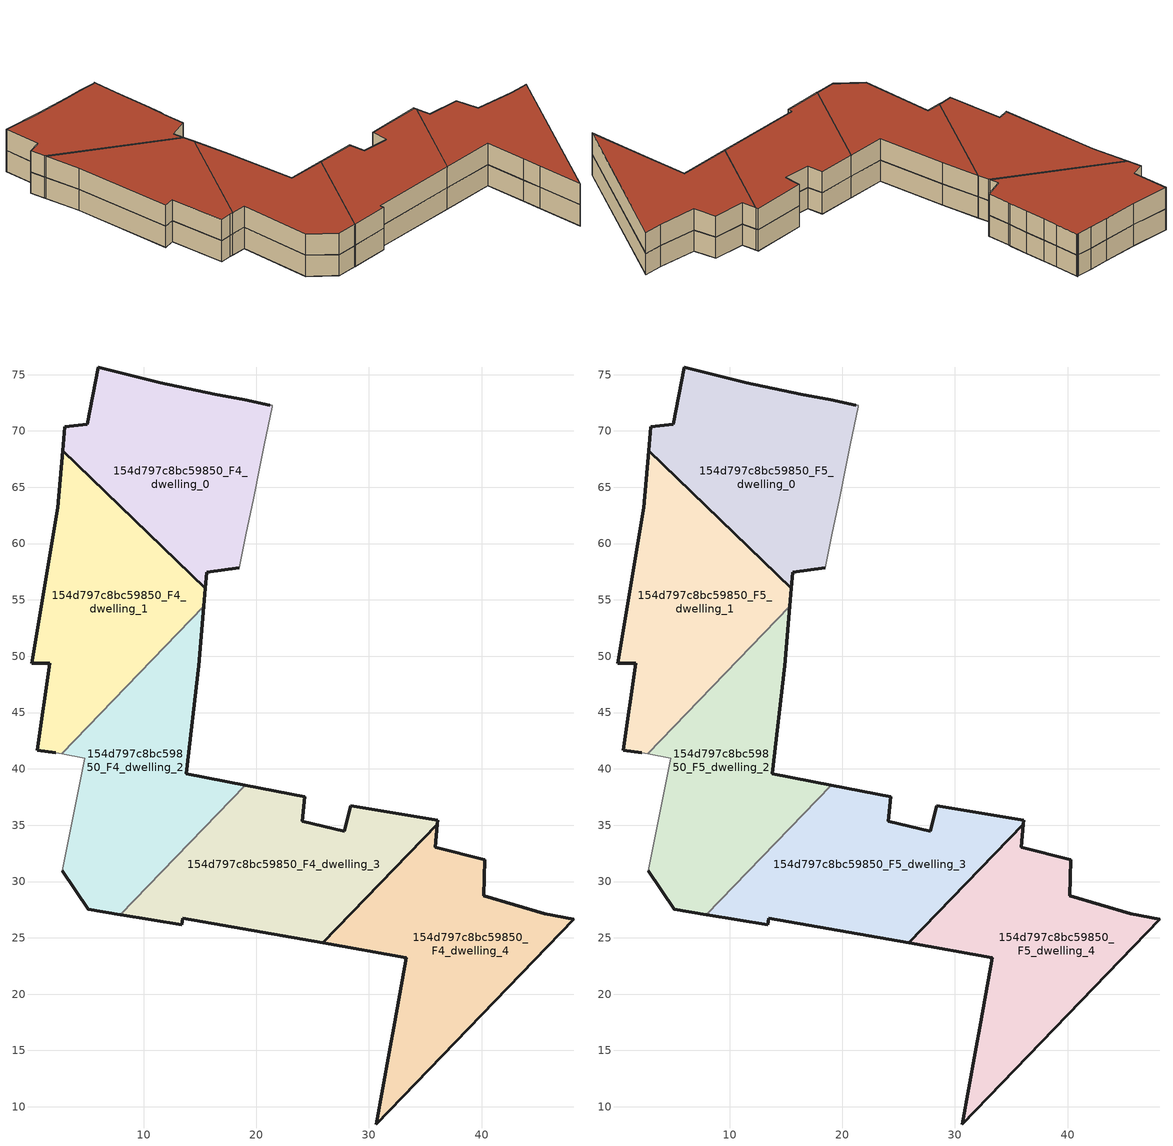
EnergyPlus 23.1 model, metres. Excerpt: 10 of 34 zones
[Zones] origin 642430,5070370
154d797c8bc59850_F4_dwelling_0
 floor to 154d797c8bc59850_F3_dwelling_0 (EU_floor_Construction): 18.49,57.86 19.09,60.96 19.19,61.36 19.79,64.07 20.29,66.77 20.69,68.77 21.4,72.17 21.4,72.27 21.2,72.27 18.99,72.77 16.29,73.27 11.49,74.28 5.99,75.68 4.98,70.57 2.98,70.37 2.8,68.25 15.47,56.04 15.59,57.46 z12
 wall outside (EU_wall_Construction): 18.49,57.86 15.59,57.46 15.47,56.04 2.8,68.25 / 2.81,68.25 2.98,70.37 4.98,70.57 5.99,75.68 11.49,74.28 16.29,73.27 18.99,72.77 21.2,72.27 z12:15
 wall adiabatic (EU_wall_Construction): 21.2,72.27 21.4,72.27 21.4,72.17 20.69,68.77 20.29,66.77 19.79,64.07 19.19,61.36 19.09,60.96 18.49,57.86 z12:15
154d797c8bc59850_F4_dwelling_1
 floor to 154d797c8bc59850_F3_dwelling_1 (EU_floor_Construction): 2.71,41.35 15.33,54.43 15.47,56.04 2.8,68.25 2.38,63.17 0.07,49.36 1.68,49.36 0.57,41.65 2.17,41.45 z12
 wall outside (EU_wall_Construction): 2.17,41.45 0.57,41.65 1.68,49.36 0.07,49.36 2.38,63.17 2.81,68.25 / 2.8,68.25 15.47,56.04 15.33,54.43 z12:15
 wall adiabatic (EU_wall_Construction): 2.71,41.35 2.17,41.45 z12:15
 wall to 154d797c8bc59850_F4_dwelling_2 (EU_wall_Construction): 15.33,54.43 2.71,41.35 z12:15
154d797c8bc59850_F4_dwelling_2
 floor to 154d797c8bc59850_F3_dwelling_2 (EU_floor_Construction): 7.94,27.05 19.03,38.55 13.78,39.55 14.89,49.16 15.33,54.43 2.71,41.35 4.78,40.95 2.77,30.95 5.07,27.54 z12
 wall outside (EU_wall_Construction): 15.33,54.43 14.89,49.16 13.78,39.55 19.03,38.55 / 7.94,27.05 5.07,27.54 2.77,30.95 z12:15
 wall adiabatic (EU_wall_Construction): 2.77,30.95 4.78,40.95 2.71,41.35 z12:15
 wall to 154d797c8bc59850_F4_dwelling_3 (EU_wall_Construction): 19.03,38.55 7.94,27.05 z12:15
154d797c8bc59850_F4_dwelling_3
 floor to 154d797c8bc59850_F3_dwelling_3 (EU_floor_Construction): 25.88,24.54 36.07,35.11 36.1,35.44 28.39,36.74 27.79,34.44 24.09,35.34 24.29,37.54 19.03,38.55 7.94,27.05 7.97,27.04 13.38,26.14 13.48,26.74 z12
 wall outside (EU_wall_Construction): 19.03,38.55 24.29,37.54 24.09,35.34 27.79,34.44 28.39,36.74 36.1,35.44 36.07,35.11 25.88,24.54 13.48,26.74 13.38,26.14 7.97,27.04 7.94,27.05 z12:15
154d797c8bc59850_F4_dwelling_4
 floor to 154d797c8bc59850_F3_dwelling_4 (EU_floor_Construction): 30.64,8.47 48.17,26.65 45.6,27.13 40.2,28.74 40.3,31.94 35.9,33.04 36.07,35.11 25.88,24.54 33.29,23.23 32.29,17.53 31.79,14.83 z12
 wall outside (EU_wall_Construction): 40.2,28.74 45.6,27.13 48.17,26.65 30.64,8.47 31.79,14.83 32.29,17.53 33.29,23.23 25.88,24.54 36.07,35.11 35.9,33.04 40.3,31.94 40.2,28.74 z12:15
154d797c8bc59850_F5_dwelling_0
 floor to 154d797c8bc59850_F4_dwelling_0 (EU_floor_Construction): 18.49,57.86 19.09,60.96 19.19,61.36 19.79,64.07 20.29,66.77 20.69,68.77 21.4,72.17 21.4,72.27 21.2,72.27 18.99,72.77 16.29,73.27 11.49,74.28 5.99,75.68 4.98,70.57 2.98,70.37 2.8,68.25 15.47,56.04 15.59,57.46 z15
 wall outside (EU_wall_Construction): 18.49,57.86 15.59,57.46 15.47,56.04 2.8,68.25 / 2.81,68.25 2.98,70.37 4.98,70.57 5.99,75.68 11.49,74.28 16.29,73.27 18.99,72.77 21.2,72.27 z15:18
 wall adiabatic (EU_wall_Construction): 21.2,72.27 21.4,72.27 21.4,72.17 20.69,68.77 20.29,66.77 19.79,64.07 19.19,61.36 19.09,60.96 18.49,57.86 z15:18
 roof outside (EU_roof_Construction): 21.4,72.27 21.4,72.17 20.69,68.77 20.29,66.77 19.79,64.07 19.19,61.36 19.09,60.96 18.49,57.86 15.59,57.46 15.47,56.04 2.81,68.25 2.98,70.37 4.98,70.57 5.99,75.68 11.49,74.28 16.29,73.27 18.99,72.77 21.2,72.27 z18
154d797c8bc59850_F5_dwelling_1
 floor to 154d797c8bc59850_F4_dwelling_1 (EU_floor_Construction): 2.71,41.35 15.33,54.43 15.47,56.04 2.8,68.25 2.38,63.17 0.07,49.36 1.68,49.36 0.57,41.65 2.17,41.45 z15
 wall outside (EU_wall_Construction): 2.17,41.45 0.57,41.65 1.68,49.36 0.07,49.36 2.38,63.17 2.81,68.25 / 2.8,68.25 15.47,56.04 15.33,54.43 z15:18
 wall adiabatic (EU_wall_Construction): 2.71,41.35 2.17,41.45 z15:18
 wall to 154d797c8bc59850_F5_dwelling_2 (EU_wall_Construction): 15.33,54.43 2.71,41.35 z15:18
 roof outside (EU_roof_Construction): 15.47,56.04 15.33,54.43 2.71,41.35 2.17,41.45 0.57,41.65 1.68,49.36 0.07,49.36 2.38,63.17 2.81,68.25 z18
154d797c8bc59850_F5_dwelling_2
 floor to 154d797c8bc59850_F4_dwelling_2 (EU_floor_Construction): 7.94,27.05 19.03,38.55 13.78,39.55 14.89,49.16 15.33,54.43 2.71,41.35 4.78,40.95 2.77,30.95 5.07,27.54 z15
 wall outside (EU_wall_Construction): 15.33,54.43 14.89,49.16 13.78,39.55 19.03,38.55 / 7.94,27.05 5.07,27.54 2.77,30.95 z15:18
 wall adiabatic (EU_wall_Construction): 2.77,30.95 4.78,40.95 2.71,41.35 z15:18
 wall to 154d797c8bc59850_F5_dwelling_3 (EU_wall_Construction): 19.03,38.55 7.94,27.05 z15:18
 roof outside (EU_roof_Construction): 15.33,54.43 14.89,49.16 13.78,39.55 19.03,38.55 7.94,27.05 5.07,27.54 2.77,30.95 4.78,40.95 2.71,41.35 z18
154d797c8bc59850_F5_dwelling_3
 floor to 154d797c8bc59850_F4_dwelling_3 (EU_floor_Construction): 25.88,24.54 36.07,35.11 36.1,35.44 28.39,36.74 27.79,34.44 24.09,35.34 24.29,37.54 19.03,38.55 7.94,27.05 7.97,27.04 13.38,26.14 13.48,26.74 z15
 wall outside (EU_wall_Construction): 19.03,38.55 24.29,37.54 24.09,35.34 27.79,34.44 28.39,36.74 36.1,35.44 36.07,35.11 25.88,24.54 13.48,26.74 13.38,26.14 7.97,27.04 7.94,27.05 z15:18
 roof outside (EU_roof_Construction): 36.1,35.44 36.07,35.11 25.88,24.54 13.48,26.74 13.38,26.14 7.97,27.04 7.94,27.05 19.03,38.55 24.29,37.54 24.09,35.34 27.79,34.44 28.39,36.74 z18
154d797c8bc59850_F5_dwelling_4
 floor to 154d797c8bc59850_F4_dwelling_4 (EU_floor_Construction): 30.64,8.47 48.17,26.65 45.6,27.13 40.2,28.74 40.3,31.94 35.9,33.04 36.07,35.11 25.88,24.54 33.29,23.23 32.29,17.53 31.79,14.83 z15
 wall outside (EU_wall_Construction): 40.2,28.74 45.6,27.13 48.17,26.65 30.64,8.47 31.79,14.83 32.29,17.53 33.29,23.23 25.88,24.54 36.07,35.11 35.9,33.04 40.3,31.94 40.2,28.74 z15:18
 roof outside (EU_roof_Construction): 45.6,27.13 48.17,26.65 30.64,8.47 31.79,14.83 32.29,17.53 33.29,23.23 25.88,24.54 36.07,35.11 35.9,33.04 40.3,31.94 40.2,28.74 z18
[Building]
EU S2 Campaign: North Axis=0; Terrain=City; Solar Distribution=FullExterior
[Site:Location]
Lyon-Bron: Latitude=45.75; Longitude=5; Time Zone=1; Elevation=198
[SizingPeriod:WeatherFileDays]
AnnualSizingPeriod: Begin Month=1; Begin Day of Month=1; End Month=12; End Day of Month=31; Day of Week for Start Day=Monday; Use Weather File Daylight Saving Period=No; Use Weather File Rain and Snow Indicators=No
[MATERIAL]
EU_InternalMass_Material: Roughness=MediumRough; Thickness=0.1; Conductivity=1; Density=1800; Specific Heat=900; Thermal Absorptance=0.9; Solar Absorptance=0.7; Visible Absorptance=0.7
[MATERIAL:NOMASS] Roughness=MediumRough; Thermal Absorptance=0.9; Solar Absorptance=0.7; Visible Absorptance=0.7
Name | Thermal Resistance
EU_wall_NoMass | 1.1366
EU_roof_NoMass | 1.37278
EU_floor_NoMass | 1.85445
[CONSTRUCTION]
EU_wall_Construction: EU_wall_NoMass
EU_roof_Construction: EU_roof_NoMass
EU_floor_Construction: EU_floor_NoMass
EU_InternalMass_Construction: EU_InternalMass_Material
[ZONE] Type=1; Multiplier=1; Ceiling Height=autocalculate; Floor Area=autocalculate; Part of Total Floor Area=Yes
Name | Volume
154d797c8bc59850_F4_dwelling_0; 154d797c8bc59850_F5_dwelling_0 | 645.089
154d797c8bc59850_F4_dwelling_1; 154d797c8bc59850_F5_dwelling_1 | 645.11
154d797c8bc59850_F4_dwelling_2; 154d797c8bc59850_F5_dwelling_2 | 645.116
154d797c8bc59850_F4_dwelling_3; 154d797c8bc59850_F5_dwelling_3 | 645.105
154d797c8bc59850_F4_dwelling_4; 154d797c8bc59850_F5_dwelling_4 | 645.071
[INTERNALMASS] Construction=EU_InternalMass_Construction
Name | Zone or ZoneList | Surface Area
154d797c8bc59850_F4_dwelling_0_EU_InternalMass | 154d797c8bc59850_F4_dwelling_0 | 258.043
154d797c8bc59850_F4_dwelling_1_EU_InternalMass | 154d797c8bc59850_F4_dwelling_1 | 258.032
154d797c8bc59850_F4_dwelling_2_EU_InternalMass | 154d797c8bc59850_F4_dwelling_2 | 258.039
154d797c8bc59850_F4_dwelling_3_EU_InternalMass | 154d797c8bc59850_F4_dwelling_3 | 258.052
154d797c8bc59850_F4_dwelling_4_EU_InternalMass | 154d797c8bc59850_F4_dwelling_4 | 258.035
154d797c8bc59850_F5_dwelling_0_EU_InternalMass | 154d797c8bc59850_F5_dwelling_0 | 258.043
154d797c8bc59850_F5_dwelling_1_EU_InternalMass | 154d797c8bc59850_F5_dwelling_1 | 258.032
154d797c8bc59850_F5_dwelling_2_EU_InternalMass | 154d797c8bc59850_F5_dwelling_2 | 258.039
154d797c8bc59850_F5_dwelling_3_EU_InternalMass | 154d797c8bc59850_F5_dwelling_3 | 258.052
154d797c8bc59850_F5_dwelling_4_EU_InternalMass | 154d797c8bc59850_F5_dwelling_4 | 258.035
[OTHEREQUIPMENT] Fuel Type=Electricity; Design Level Calculation Method=Watts/Area; Power per Zone Floor Area=1; Fraction Latent=0; Fraction Radiant=0; Fraction Lost=0; Carbon Dioxide Generation Rate=0; EndUse Subcategory=EU_Step8_InternalGains
Name | Zone or ZoneList or Space or SpaceList | Schedule
EU_Step8_InternalGain_154d797c8bc59850_F4_dwelling_0_f000 | 154d797c8bc59850_F4_dwelling_0 | EU_Step8_GainSchedule_154d797c8bc59850_F4_dwelling_0_f000
EU_Step8_InternalGain_154d797c8bc59850_F4_dwelling_1_f000 | 154d797c8bc59850_F4_dwelling_1 | EU_Step8_GainSchedule_154d797c8bc59850_F4_dwelling_1_f000
EU_Step8_InternalGain_154d797c8bc59850_F4_dwelling_2_f000 | 154d797c8bc59850_F4_dwelling_2 | EU_Step8_GainSchedule_154d797c8bc59850_F4_dwelling_2_f000
EU_Step8_InternalGain_154d797c8bc59850_F4_dwelling_3_f000 | 154d797c8bc59850_F4_dwelling_3 | EU_Step8_GainSchedule_154d797c8bc59850_F4_dwelling_3_f000
EU_Step8_InternalGain_154d797c8bc59850_F4_dwelling_4_f000 | 154d797c8bc59850_F4_dwelling_4 | EU_Step8_GainSchedule_154d797c8bc59850_F4_dwelling_4_f000
EU_Step8_InternalGain_154d797c8bc59850_F5_dwelling_0_f000 | 154d797c8bc59850_F5_dwelling_0 | EU_Step8_GainSchedule_154d797c8bc59850_F5_dwelling_0_f000
EU_Step8_InternalGain_154d797c8bc59850_F5_dwelling_1_f000 | 154d797c8bc59850_F5_dwelling_1 | EU_Step8_GainSchedule_154d797c8bc59850_F5_dwelling_1_f000
EU_Step8_InternalGain_154d797c8bc59850_F5_dwelling_2_f000 | 154d797c8bc59850_F5_dwelling_2 | EU_Step8_GainSchedule_154d797c8bc59850_F5_dwelling_2_f000
EU_Step8_InternalGain_154d797c8bc59850_F5_dwelling_3_f000 | 154d797c8bc59850_F5_dwelling_3 | EU_Step8_GainSchedule_154d797c8bc59850_F5_dwelling_3_f000
EU_Step8_InternalGain_154d797c8bc59850_F5_dwelling_4_f000 | 154d797c8bc59850_F5_dwelling_4 | EU_Step8_GainSchedule_154d797c8bc59850_F5_dwelling_4_f000
[ZONEVENTILATION:DESIGNFLOWRATE] Schedule=EU_AlwaysOn; Design Flow Rate Calculation Method=AirChanges/Hour; Air Changes per Hour=0.473019; Ventilation Type=Natural; Fan Pressure Rise=0; Fan Total Efficiency=1; Constant Term Coefficient=1; Temperature Term Coefficient=0; Velocity Term Coefficient=0; Velocity Squared Term Coefficient=0; Minimum Indoor Temperature=-100; Maximum Indoor Temperature=100; Delta Temperature=-100; Minimum Outdoor Temperature=-100; Maximum Outdoor Temperature=100; Maximum Wind Speed=40
Name | Zone or ZoneList or Space or SpaceList
EU_ConstantAir_154d797c8bc59850_F4_dwelling_0 | 154d797c8bc59850_F4_dwelling_0
EU_ConstantAir_154d797c8bc59850_F4_dwelling_1 | 154d797c8bc59850_F4_dwelling_1
EU_ConstantAir_154d797c8bc59850_F4_dwelling_2 | 154d797c8bc59850_F4_dwelling_2
EU_ConstantAir_154d797c8bc59850_F4_dwelling_3 | 154d797c8bc59850_F4_dwelling_3
EU_ConstantAir_154d797c8bc59850_F4_dwelling_4 | 154d797c8bc59850_F4_dwelling_4
EU_ConstantAir_154d797c8bc59850_F5_dwelling_0 | 154d797c8bc59850_F5_dwelling_0
EU_ConstantAir_154d797c8bc59850_F5_dwelling_1 | 154d797c8bc59850_F5_dwelling_1
EU_ConstantAir_154d797c8bc59850_F5_dwelling_2 | 154d797c8bc59850_F5_dwelling_2
EU_ConstantAir_154d797c8bc59850_F5_dwelling_3 | 154d797c8bc59850_F5_dwelling_3
EU_ConstantAir_154d797c8bc59850_F5_dwelling_4 | 154d797c8bc59850_F5_dwelling_4
[HVACTEMPLATE:ZONE:IDEALLOADSAIRSYSTEM] System Availability Schedule=EU_AlwaysOn; Maximum Heating Supply Air Temperature=50; Minimum Cooling Supply Air Temperature=13; Maximum Heating Supply Air Humidity Ratio=0.0156; Minimum Cooling Supply Air Humidity Ratio=0.0077; Heating Limit=NoLimit; Cooling Limit=NoLimit; Heating Availability Schedule=EU_AlwaysOn; Cooling Availability Schedule=EU_CoolingOff; Dehumidification Control Type=ConstantSensibleHeatRatio; Cooling Sensible Heat Ratio=0.7; Dehumidification Setpoint=60; Humidification Control Type=None; Humidification Setpoint=30; Outdoor Air Method=None; Outdoor Air Flow Rate per Person=0.00944; Outdoor Air Flow Rate per Zone Floor Area=0; Outdoor Air Flow Rate per Zone=0; Demand Controlled Ventilation Type=None; Outdoor Air Economizer Type=NoEconomizer; Heat Recovery Type=None; Sensible Heat Recovery Effectiveness=0.7; Latent Heat Recovery Effectiveness=0.65
Name | Template Thermostat
154d797c8bc59850_F4_dwelling_0 | EU_HeatOnly_154d797c8bc59850_F4_dwelling_0
154d797c8bc59850_F4_dwelling_1 | EU_HeatOnly_154d797c8bc59850_F4_dwelling_1
154d797c8bc59850_F4_dwelling_2 | EU_HeatOnly_154d797c8bc59850_F4_dwelling_2
154d797c8bc59850_F4_dwelling_3 | EU_HeatOnly_154d797c8bc59850_F4_dwelling_3
154d797c8bc59850_F4_dwelling_4 | EU_HeatOnly_154d797c8bc59850_F4_dwelling_4
154d797c8bc59850_F5_dwelling_0 | EU_HeatOnly_154d797c8bc59850_F5_dwelling_0
154d797c8bc59850_F5_dwelling_1 | EU_HeatOnly_154d797c8bc59850_F5_dwelling_1
154d797c8bc59850_F5_dwelling_2 | EU_HeatOnly_154d797c8bc59850_F5_dwelling_2
154d797c8bc59850_F5_dwelling_3 | EU_HeatOnly_154d797c8bc59850_F5_dwelling_3
154d797c8bc59850_F5_dwelling_4 | EU_HeatOnly_154d797c8bc59850_F5_dwelling_4
[SIZING:ZONE] Zone Cooling Design Supply Air Temperature Input Method=SupplyAirTemperature; Zone Cooling Design Supply Air Temperature=13; Zone Heating Design Supply Air Temperature Input Method=SupplyAirTemperature; Zone Heating Design Supply Air Temperature=50; Zone Cooling Design Supply Air Humidity Ratio=0.008; Zone Heating Design Supply Air Humidity Ratio=0.008; Cooling Design Air Flow Method=DesignDay; Cooling Design Air Flow Rate=0; Cooling Minimum Air Flow per Zone Floor Area=0.000762; Cooling Minimum Air Flow=0; Cooling Minimum Air Flow Fraction=0.2; Heating Design Air Flow Method=DesignDay; Heating Design Air Flow Rate=0; Heating Maximum Air Flow per Zone Floor Area=0.002032; Heating Maximum Air Flow=0.141576; Heating Maximum Air Flow Fraction=0.3; Account for Dedicated Outdoor Air System=No; Dedicated Outdoor Air System Control Strategy=NeutralSupplyAir; Dedicated Outdoor Air Low Setpoint Temperature for Design=autosize; Dedicated Outdoor Air High Setpoint Temperature for Design=autosize; Zone Load Sizing Method=Sensible Load Only No Latent Load; Zone Latent Cooling Design Supply Air Humidity Ratio Input Method=HumidityRatioDifference; Zone Cooling Design Supply Air Humidity Ratio Difference=0.005; Zone Latent Heating Design Supply Air Humidity Ratio Input Method=HumidityRatioDifference; Zone Humidification Design Supply Air Humidity Ratio Difference=0.005
154d797c8bc59850_F4_dwelling_0; 154d797c8bc59850_F4_dwelling_1; 154d797c8bc59850_F4_dwelling_2; 154d797c8bc59850_F4_dwelling_3; 154d797c8bc59850_F4_dwelling_4; 154d797c8bc59850_F5_dwelling_0; 154d797c8bc59850_F5_dwelling_1; 154d797c8bc59850_F5_dwelling_2; 154d797c8bc59850_F5_dwelling_3; 154d797c8bc59850_F5_dwelling_4
[SCHEDULE:CONSTANT]
Name | Hourly Value
EU_AlwaysOn | 1
EU_CoolingOff | 0
[SCHEDULE:FILE] Column Number=1; Rows to Skip at Top=0; Number of Hours of Data=8760; Column Separator=Comma; Interpolate to Timestep=No; Minutes per Item=60; Adjust Schedule for Daylight Savings=Yes
Name | File
EU_Step8_GainSchedule_154d797c8bc59850_F4_dwelling_0_f000 | ../../schedules/154d797c8bc59850/154d797c8bc59850_F4_dwelling_0_f000_gain.csv
EU_Step8_GainSchedule_154d797c8bc59850_F4_dwelling_1_f000 | ../../schedules/154d797c8bc59850/154d797c8bc59850_F4_dwelling_1_f000_gain.csv
EU_Step8_GainSchedule_154d797c8bc59850_F4_dwelling_2_f000 | ../../schedules/154d797c8bc59850/154d797c8bc59850_F4_dwelling_2_f000_gain.csv
EU_Step8_GainSchedule_154d797c8bc59850_F4_dwelling_3_f000 | ../../schedules/154d797c8bc59850/154d797c8bc59850_F4_dwelling_3_f000_gain.csv
EU_Step8_GainSchedule_154d797c8bc59850_F4_dwelling_4_f000 | ../../schedules/154d797c8bc59850/154d797c8bc59850_F4_dwelling_4_f000_gain.csv
EU_Step8_GainSchedule_154d797c8bc59850_F5_dwelling_0_f000 | ../../schedules/154d797c8bc59850/154d797c8bc59850_F5_dwelling_0_f000_gain.csv
EU_Step8_GainSchedule_154d797c8bc59850_F5_dwelling_1_f000 | ../../schedules/154d797c8bc59850/154d797c8bc59850_F5_dwelling_1_f000_gain.csv
EU_Step8_GainSchedule_154d797c8bc59850_F5_dwelling_2_f000 | ../../schedules/154d797c8bc59850/154d797c8bc59850_F5_dwelling_2_f000_gain.csv
EU_Step8_GainSchedule_154d797c8bc59850_F5_dwelling_3_f000 | ../../schedules/154d797c8bc59850/154d797c8bc59850_F5_dwelling_3_f000_gain.csv
EU_Step8_GainSchedule_154d797c8bc59850_F5_dwelling_4_f000 | ../../schedules/154d797c8bc59850/154d797c8bc59850_F5_dwelling_4_f000_gain.csv
